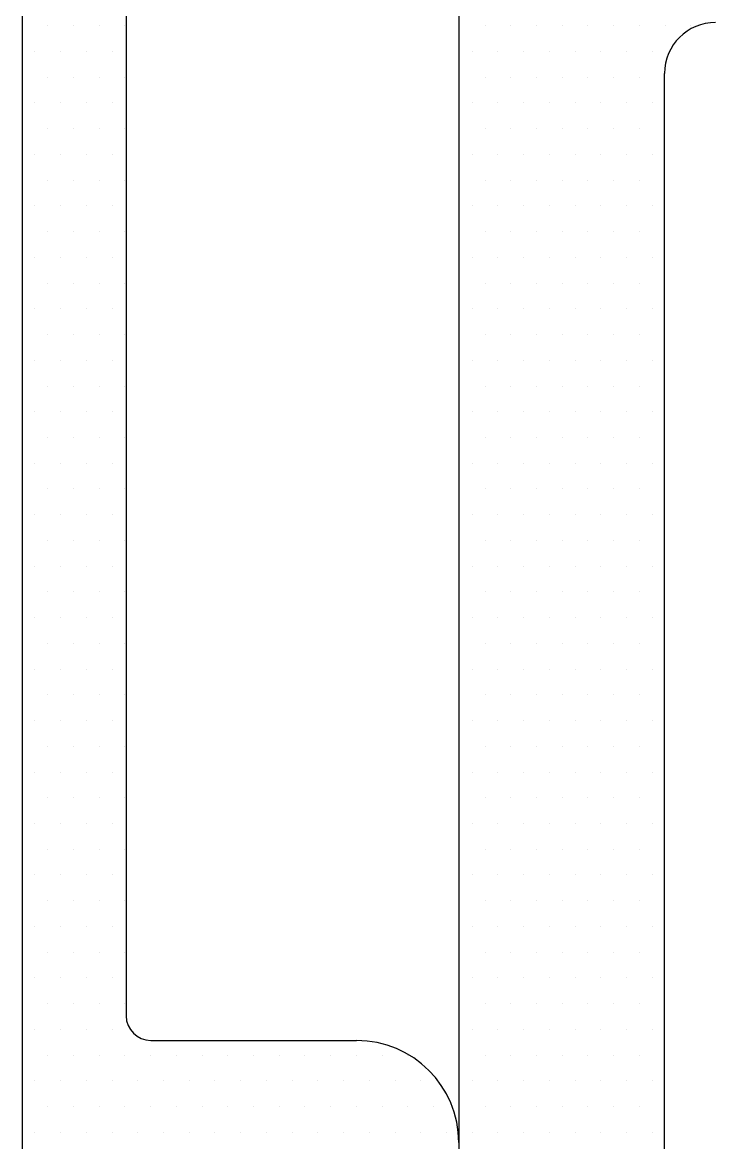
# Model space of a CAD drawing. Header units: inches. Extents: x 3.8 to 36.3, y 0.9 to 43.6.
# Drawn here: x 26.077 to 26.498, y 16.044 to 16.724 of the extents above; entities that cross this region are included whole.
import ezdxf

# ---------------------------------------------------------------- set-up
doc = ezdxf.new("R2010")
doc.units = ezdxf.units.IN
doc.header["$MEASUREMENT"] = 0
doc.layers.add('R-SWTS-DET1', color=1, linetype='Continuous')
doc.layers.add('R-SWTS-PAT1', color=5, linetype='Continuous')

msp = doc.modelspace()

# ---------------------------------------------------------------- linework, layer by layer
at = {"layer": 'R-SWTS-DET1', "lineweight": 30}
for p, q in [((26.07706, 15.80598), (26.07706, 17.58597)), ((26.14006, 17.09097), (26.14006, 16.12097)), ((26.34206, 16.80307), (26.34206, 15.20807)), ((26.46706, 15.34907), (26.46706, 16.69307)), ((26.15506, 16.10597), (26.28006, 16.10597)), ((26.34206, 16.04397), (26.34206, 15.34697))]:
    msp.add_line(p, q, dxfattribs=at)
for centre, radius, start, end in [((26.49806, 16.69307), 0.031, 90, 180), ((26.15506, 16.12097), 0.015, 180, 270), ((26.28006, 16.04397), 0.062, 0, 90)]:
    msp.add_arc(centre, radius, start, end, dxfattribs=at)
at = {"layer": 'R-SWTS-PAT1'}
for p, q in [((26.09242, 16.72207), (26.09242, 16.72207)), ((26.10804, 16.72207), (26.10804, 16.72207)), ((26.12367, 16.72207), (26.12367, 16.72207)), ((26.13929, 16.72207), (26.13929, 16.72207)), ((26.34242, 16.72207), (26.34242, 16.72207)), ((26.35804, 16.72207), (26.35804, 16.72207)), ((26.37367, 16.72207), (26.37367, 16.72207)), ((26.38929, 16.72207), (26.38929, 16.72207)), ((26.40492, 16.72207), (26.40492, 16.72207)), ((26.42054, 16.72207), (26.42054, 16.72207)), ((26.43617, 16.72207), (26.43617, 16.72207)), ((26.45179, 16.72207), (26.45179, 16.72207)), ((26.46742, 16.72207), (26.46742, 16.72207)), ((26.48304, 16.72207), (26.48304, 16.72207)), ((26.0846, 16.70645), (26.0846, 16.70645)), ((26.10023, 16.70645), (26.10023, 16.70645)), ((26.11585, 16.70645), (26.11585, 16.70645)), ((26.13148, 16.70645), (26.13148, 16.70645)), ((26.35023, 16.70645), (26.35023, 16.70645)), ((26.36585, 16.70645), (26.36585, 16.70645)), ((26.38148, 16.70645), (26.38148, 16.70645)), ((26.3971, 16.70645), (26.3971, 16.70645)), ((26.41273, 16.70645), (26.41273, 16.70645)), ((26.42835, 16.70645), (26.42835, 16.70645)), ((26.44398, 16.70645), (26.44398, 16.70645)), ((26.4596, 16.70645), (26.4596, 16.70645)), ((26.09242, 16.69082), (26.09242, 16.69082)), ((26.10804, 16.69082), (26.10804, 16.69082)), ((26.12367, 16.69082), (26.12367, 16.69082)), ((26.13929, 16.69082), (26.13929, 16.69082)), ((26.34242, 16.69082), (26.34242, 16.69082)), ((26.35804, 16.69082), (26.35804, 16.69082)), ((26.37367, 16.69082), (26.37367, 16.69082)), ((26.38929, 16.69082), (26.38929, 16.69082)), ((26.40492, 16.69082), (26.40492, 16.69082)), ((26.42054, 16.69082), (26.42054, 16.69082)), ((26.43617, 16.69082), (26.43617, 16.69082)), ((26.45179, 16.69082), (26.45179, 16.69082)), ((26.0846, 16.6752), (26.0846, 16.6752)), ((26.10023, 16.6752), (26.10023, 16.6752)), ((26.11585, 16.6752), (26.11585, 16.6752)), ((26.13148, 16.6752), (26.13148, 16.6752)), ((26.35023, 16.6752), (26.35023, 16.6752)), ((26.36585, 16.6752), (26.36585, 16.6752)), ((26.38148, 16.6752), (26.38148, 16.6752)), ((26.3971, 16.6752), (26.3971, 16.6752)), ((26.41273, 16.6752), (26.41273, 16.6752)), ((26.42835, 16.6752), (26.42835, 16.6752)), ((26.44398, 16.6752), (26.44398, 16.6752)), ((26.4596, 16.6752), (26.4596, 16.6752)), ((26.09242, 16.65957), (26.09242, 16.65957)), ((26.10804, 16.65957), (26.10804, 16.65957)), ((26.12367, 16.65957), (26.12367, 16.65957)), ((26.13929, 16.65957), (26.13929, 16.65957)), ((26.34242, 16.65957), (26.34242, 16.65957)), ((26.35804, 16.65957), (26.35804, 16.65957)), ((26.37367, 16.65957), (26.37367, 16.65957)), ((26.38929, 16.65957), (26.38929, 16.65957)), ((26.40492, 16.65957), (26.40492, 16.65957)), ((26.42054, 16.65957), (26.42054, 16.65957)), ((26.43617, 16.65957), (26.43617, 16.65957)), ((26.45179, 16.65957), (26.45179, 16.65957)), ((26.0846, 16.64395), (26.0846, 16.64395)), ((26.10023, 16.64395), (26.10023, 16.64395)), ((26.11585, 16.64395), (26.11585, 16.64395)), ((26.13148, 16.64395), (26.13148, 16.64395)), ((26.35023, 16.64395), (26.35023, 16.64395)), ((26.36585, 16.64395), (26.36585, 16.64395)), ((26.38148, 16.64395), (26.38148, 16.64395)), ((26.3971, 16.64395), (26.3971, 16.64395)), ((26.41273, 16.64395), (26.41273, 16.64395)), ((26.42835, 16.64395), (26.42835, 16.64395)), ((26.44398, 16.64395), (26.44398, 16.64395)), ((26.4596, 16.64395), (26.4596, 16.64395)), ((26.09242, 16.62832), (26.09242, 16.62832)), ((26.10804, 16.62832), (26.10804, 16.62832)), ((26.12367, 16.62832), (26.12367, 16.62832)), ((26.13929, 16.62832), (26.13929, 16.62832)), ((26.34242, 16.62832), (26.34242, 16.62832)), ((26.35804, 16.62832), (26.35804, 16.62832)), ((26.37367, 16.62832), (26.37367, 16.62832)), ((26.38929, 16.62832), (26.38929, 16.62832)), ((26.40492, 16.62832), (26.40492, 16.62832)), ((26.42054, 16.62832), (26.42054, 16.62832)), ((26.43617, 16.62832), (26.43617, 16.62832)), ((26.45179, 16.62832), (26.45179, 16.62832)), ((26.0846, 16.6127), (26.0846, 16.6127)), ((26.10023, 16.6127), (26.10023, 16.6127)), ((26.11585, 16.6127), (26.11585, 16.6127)), ((26.13148, 16.6127), (26.13148, 16.6127)), ((26.35023, 16.6127), (26.35023, 16.6127)), ((26.36585, 16.6127), (26.36585, 16.6127)), ((26.38148, 16.6127), (26.38148, 16.6127)), ((26.3971, 16.6127), (26.3971, 16.6127)), ((26.41273, 16.6127), (26.41273, 16.6127)), ((26.42835, 16.6127), (26.42835, 16.6127)), ((26.44398, 16.6127), (26.44398, 16.6127)), ((26.4596, 16.6127), (26.4596, 16.6127)), ((26.09242, 16.59707), (26.09242, 16.59707)), ((26.10804, 16.59707), (26.10804, 16.59707)), ((26.12367, 16.59707), (26.12367, 16.59707)), ((26.13929, 16.59707), (26.13929, 16.59707)), ((26.34242, 16.59707), (26.34242, 16.59707)), ((26.35804, 16.59707), (26.35804, 16.59707)), ((26.37367, 16.59707), (26.37367, 16.59707)), ((26.38929, 16.59707), (26.38929, 16.59707)), ((26.40492, 16.59707), (26.40492, 16.59707)), ((26.42054, 16.59707), (26.42054, 16.59707)), ((26.43617, 16.59707), (26.43617, 16.59707)), ((26.45179, 16.59707), (26.45179, 16.59707)), ((26.0846, 16.58145), (26.0846, 16.58145)), ((26.10023, 16.58145), (26.10023, 16.58145)), ((26.11585, 16.58145), (26.11585, 16.58145)), ((26.13148, 16.58145), (26.13148, 16.58145)), ((26.35023, 16.58145), (26.35023, 16.58145)), ((26.36585, 16.58145), (26.36585, 16.58145)), ((26.38148, 16.58145), (26.38148, 16.58145)), ((26.3971, 16.58145), (26.3971, 16.58145)), ((26.41273, 16.58145), (26.41273, 16.58145)), ((26.42835, 16.58145), (26.42835, 16.58145)), ((26.44398, 16.58145), (26.44398, 16.58145)), ((26.4596, 16.58145), (26.4596, 16.58145)), ((26.09242, 16.56582), (26.09242, 16.56582)), ((26.10804, 16.56582), (26.10804, 16.56582)), ((26.12367, 16.56582), (26.12367, 16.56582)), ((26.13929, 16.56582), (26.13929, 16.56582)), ((26.34242, 16.56582), (26.34242, 16.56582)), ((26.35804, 16.56582), (26.35804, 16.56582)), ((26.37367, 16.56582), (26.37367, 16.56582)), ((26.38929, 16.56582), (26.38929, 16.56582)), ((26.40492, 16.56582), (26.40492, 16.56582)), ((26.42054, 16.56582), (26.42054, 16.56582)), ((26.43617, 16.56582), (26.43617, 16.56582)), ((26.45179, 16.56582), (26.45179, 16.56582)), ((26.0846, 16.5502), (26.0846, 16.5502)), ((26.10023, 16.5502), (26.10023, 16.5502)), ((26.11585, 16.5502), (26.11585, 16.5502)), ((26.13148, 16.5502), (26.13148, 16.5502)), ((26.35023, 16.5502), (26.35023, 16.5502)), ((26.36585, 16.5502), (26.36585, 16.5502)), ((26.38148, 16.5502), (26.38148, 16.5502)), ((26.3971, 16.5502), (26.3971, 16.5502)), ((26.41273, 16.5502), (26.41273, 16.5502)), ((26.42835, 16.5502), (26.42835, 16.5502)), ((26.44398, 16.5502), (26.44398, 16.5502)), ((26.4596, 16.5502), (26.4596, 16.5502)), ((26.09242, 16.53457), (26.09242, 16.53457)), ((26.10804, 16.53457), (26.10804, 16.53457)), ((26.12367, 16.53457), (26.12367, 16.53457)), ((26.13929, 16.53457), (26.13929, 16.53457)), ((26.34242, 16.53457), (26.34242, 16.53457)), ((26.35804, 16.53457), (26.35804, 16.53457)), ((26.37367, 16.53457), (26.37367, 16.53457)), ((26.38929, 16.53457), (26.38929, 16.53457)), ((26.40492, 16.53457), (26.40492, 16.53457)), ((26.42054, 16.53457), (26.42054, 16.53457)), ((26.43617, 16.53457), (26.43617, 16.53457)), ((26.45179, 16.53457), (26.45179, 16.53457)), ((26.0846, 16.51895), (26.0846, 16.51895)), ((26.10023, 16.51895), (26.10023, 16.51895)), ((26.11585, 16.51895), (26.11585, 16.51895)), ((26.13148, 16.51895), (26.13148, 16.51895)), ((26.35023, 16.51895), (26.35023, 16.51895)), ((26.36585, 16.51895), (26.36585, 16.51895)), ((26.38148, 16.51895), (26.38148, 16.51895)), ((26.3971, 16.51895), (26.3971, 16.51895)), ((26.41273, 16.51895), (26.41273, 16.51895)), ((26.42835, 16.51895), (26.42835, 16.51895)), ((26.44398, 16.51895), (26.44398, 16.51895)), ((26.4596, 16.51895), (26.4596, 16.51895)), ((26.09242, 16.50332), (26.09242, 16.50332)), ((26.10804, 16.50332), (26.10804, 16.50332)), ((26.12367, 16.50332), (26.12367, 16.50332)), ((26.13929, 16.50332), (26.13929, 16.50332)), ((26.34242, 16.50332), (26.34242, 16.50332)), ((26.35804, 16.50332), (26.35804, 16.50332)), ((26.37367, 16.50332), (26.37367, 16.50332)), ((26.38929, 16.50332), (26.38929, 16.50332)), ((26.40492, 16.50332), (26.40492, 16.50332)), ((26.42054, 16.50332), (26.42054, 16.50332)), ((26.43617, 16.50332), (26.43617, 16.50332)), ((26.45179, 16.50332), (26.45179, 16.50332)), ((26.0846, 16.4877), (26.0846, 16.4877)), ((26.10023, 16.4877), (26.10023, 16.4877)), ((26.11585, 16.4877), (26.11585, 16.4877)), ((26.13148, 16.4877), (26.13148, 16.4877)), ((26.35023, 16.4877), (26.35023, 16.4877)), ((26.36585, 16.4877), (26.36585, 16.4877)), ((26.38148, 16.4877), (26.38148, 16.4877)), ((26.3971, 16.4877), (26.3971, 16.4877)), ((26.41273, 16.4877), (26.41273, 16.4877)), ((26.42835, 16.4877), (26.42835, 16.4877)), ((26.44398, 16.4877), (26.44398, 16.4877)), ((26.4596, 16.4877), (26.4596, 16.4877)), ((26.09242, 16.47207), (26.09242, 16.47207)), ((26.10804, 16.47207), (26.10804, 16.47207)), ((26.12367, 16.47207), (26.12367, 16.47207)), ((26.13929, 16.47207), (26.13929, 16.47207)), ((26.34242, 16.47207), (26.34242, 16.47207)), ((26.35804, 16.47207), (26.35804, 16.47207)), ((26.37367, 16.47207), (26.37367, 16.47207)), ((26.38929, 16.47207), (26.38929, 16.47207)), ((26.40492, 16.47207), (26.40492, 16.47207)), ((26.42054, 16.47207), (26.42054, 16.47207)), ((26.43617, 16.47207), (26.43617, 16.47207)), ((26.45179, 16.47207), (26.45179, 16.47207)), ((26.0846, 16.45645), (26.0846, 16.45645)), ((26.10023, 16.45645), (26.10023, 16.45645)), ((26.11585, 16.45645), (26.11585, 16.45645)), ((26.13148, 16.45645), (26.13148, 16.45645)), ((26.35023, 16.45645), (26.35023, 16.45645)), ((26.36585, 16.45645), (26.36585, 16.45645)), ((26.38148, 16.45645), (26.38148, 16.45645)), ((26.3971, 16.45645), (26.3971, 16.45645)), ((26.41273, 16.45645), (26.41273, 16.45645)), ((26.42835, 16.45645), (26.42835, 16.45645)), ((26.44398, 16.45645), (26.44398, 16.45645)), ((26.4596, 16.45645), (26.4596, 16.45645)), ((26.09242, 16.44082), (26.09242, 16.44082)), ((26.10804, 16.44082), (26.10804, 16.44082)), ((26.12367, 16.44082), (26.12367, 16.44082)), ((26.13929, 16.44082), (26.13929, 16.44082)), ((26.34242, 16.44082), (26.34242, 16.44082)), ((26.35804, 16.44082), (26.35804, 16.44082)), ((26.37367, 16.44082), (26.37367, 16.44082)), ((26.38929, 16.44082), (26.38929, 16.44082)), ((26.40492, 16.44082), (26.40492, 16.44082)), ((26.42054, 16.44082), (26.42054, 16.44082)), ((26.43617, 16.44082), (26.43617, 16.44082)), ((26.45179, 16.44082), (26.45179, 16.44082)), ((26.0846, 16.4252), (26.0846, 16.4252)), ((26.10023, 16.4252), (26.10023, 16.4252)), ((26.11585, 16.4252), (26.11585, 16.4252)), ((26.13148, 16.4252), (26.13148, 16.4252)), ((26.35023, 16.4252), (26.35023, 16.4252)), ((26.36585, 16.4252), (26.36585, 16.4252)), ((26.38148, 16.4252), (26.38148, 16.4252)), ((26.3971, 16.4252), (26.3971, 16.4252)), ((26.41273, 16.4252), (26.41273, 16.4252)), ((26.42835, 16.4252), (26.42835, 16.4252)), ((26.44398, 16.4252), (26.44398, 16.4252)), ((26.4596, 16.4252), (26.4596, 16.4252)), ((26.09242, 16.40957), (26.09242, 16.40957)), ((26.10804, 16.40957), (26.10804, 16.40957)), ((26.12367, 16.40957), (26.12367, 16.40957)), ((26.13929, 16.40957), (26.13929, 16.40957)), ((26.34242, 16.40957), (26.34242, 16.40957)), ((26.35804, 16.40957), (26.35804, 16.40957)), ((26.37367, 16.40957), (26.37367, 16.40957)), ((26.38929, 16.40957), (26.38929, 16.40957)), ((26.40492, 16.40957), (26.40492, 16.40957)), ((26.42054, 16.40957), (26.42054, 16.40957)), ((26.43617, 16.40957), (26.43617, 16.40957)), ((26.45179, 16.40957), (26.45179, 16.40957)), ((26.0846, 16.39395), (26.0846, 16.39395)), ((26.10023, 16.39395), (26.10023, 16.39395)), ((26.11585, 16.39395), (26.11585, 16.39395)), ((26.13148, 16.39395), (26.13148, 16.39395)), ((26.35023, 16.39395), (26.35023, 16.39395)), ((26.36585, 16.39395), (26.36585, 16.39395)), ((26.38148, 16.39395), (26.38148, 16.39395)), ((26.3971, 16.39395), (26.3971, 16.39395)), ((26.41273, 16.39395), (26.41273, 16.39395)), ((26.42835, 16.39395), (26.42835, 16.39395)), ((26.44398, 16.39395), (26.44398, 16.39395)), ((26.4596, 16.39395), (26.4596, 16.39395)), ((26.09242, 16.37832), (26.09242, 16.37832)), ((26.10804, 16.37832), (26.10804, 16.37832)), ((26.12367, 16.37832), (26.12367, 16.37832)), ((26.13929, 16.37832), (26.13929, 16.37832)), ((26.34242, 16.37832), (26.34242, 16.37832)), ((26.35804, 16.37832), (26.35804, 16.37832)), ((26.37367, 16.37832), (26.37367, 16.37832)), ((26.38929, 16.37832), (26.38929, 16.37832)), ((26.40492, 16.37832), (26.40492, 16.37832)), ((26.42054, 16.37832), (26.42054, 16.37832)), ((26.43617, 16.37832), (26.43617, 16.37832)), ((26.45179, 16.37832), (26.45179, 16.37832)), ((26.0846, 16.3627), (26.0846, 16.3627)), ((26.10023, 16.3627), (26.10023, 16.3627)), ((26.11585, 16.3627), (26.11585, 16.3627)), ((26.13148, 16.3627), (26.13148, 16.3627)), ((26.35023, 16.3627), (26.35023, 16.3627)), ((26.36585, 16.3627), (26.36585, 16.3627)), ((26.38148, 16.3627), (26.38148, 16.3627)), ((26.3971, 16.3627), (26.3971, 16.3627)), ((26.41273, 16.3627), (26.41273, 16.3627)), ((26.42835, 16.3627), (26.42835, 16.3627)), ((26.44398, 16.3627), (26.44398, 16.3627)), ((26.4596, 16.3627), (26.4596, 16.3627)), ((26.09242, 16.34707), (26.09242, 16.34707)), ((26.10804, 16.34707), (26.10804, 16.34707)), ((26.12367, 16.34707), (26.12367, 16.34707)), ((26.13929, 16.34707), (26.13929, 16.34707)), ((26.34242, 16.34707), (26.34242, 16.34707)), ((26.35804, 16.34707), (26.35804, 16.34707)), ((26.37367, 16.34707), (26.37367, 16.34707)), ((26.38929, 16.34707), (26.38929, 16.34707)), ((26.40492, 16.34707), (26.40492, 16.34707)), ((26.42054, 16.34707), (26.42054, 16.34707)), ((26.43617, 16.34707), (26.43617, 16.34707)), ((26.45179, 16.34707), (26.45179, 16.34707)), ((26.0846, 16.33145), (26.0846, 16.33145)), ((26.10023, 16.33145), (26.10023, 16.33145)), ((26.11585, 16.33145), (26.11585, 16.33145)), ((26.13148, 16.33145), (26.13148, 16.33145)), ((26.35023, 16.33145), (26.35023, 16.33145)), ((26.36585, 16.33145), (26.36585, 16.33145)), ((26.38148, 16.33145), (26.38148, 16.33145)), ((26.3971, 16.33145), (26.3971, 16.33145)), ((26.41273, 16.33145), (26.41273, 16.33145)), ((26.42835, 16.33145), (26.42835, 16.33145)), ((26.44398, 16.33145), (26.44398, 16.33145)), ((26.4596, 16.33145), (26.4596, 16.33145)), ((26.09242, 16.31582), (26.09242, 16.31582)), ((26.10804, 16.31582), (26.10804, 16.31582)), ((26.12367, 16.31582), (26.12367, 16.31582)), ((26.13929, 16.31582), (26.13929, 16.31582)), ((26.34242, 16.31582), (26.34242, 16.31582)), ((26.35804, 16.31582), (26.35804, 16.31582)), ((26.37367, 16.31582), (26.37367, 16.31582)), ((26.38929, 16.31582), (26.38929, 16.31582)), ((26.40492, 16.31582), (26.40492, 16.31582)), ((26.42054, 16.31582), (26.42054, 16.31582)), ((26.43617, 16.31582), (26.43617, 16.31582)), ((26.45179, 16.31582), (26.45179, 16.31582)), ((26.0846, 16.3002), (26.0846, 16.3002)), ((26.10023, 16.3002), (26.10023, 16.3002)), ((26.11585, 16.3002), (26.11585, 16.3002)), ((26.13148, 16.3002), (26.13148, 16.3002)), ((26.35023, 16.3002), (26.35023, 16.3002)), ((26.36585, 16.3002), (26.36585, 16.3002)), ((26.38148, 16.3002), (26.38148, 16.3002)), ((26.3971, 16.3002), (26.3971, 16.3002)), ((26.41273, 16.3002), (26.41273, 16.3002)), ((26.42835, 16.3002), (26.42835, 16.3002)), ((26.44398, 16.3002), (26.44398, 16.3002)), ((26.4596, 16.3002), (26.4596, 16.3002)), ((26.09242, 16.28457), (26.09242, 16.28457)), ((26.10804, 16.28457), (26.10804, 16.28457)), ((26.12367, 16.28457), (26.12367, 16.28457)), ((26.13929, 16.28457), (26.13929, 16.28457)), ((26.34242, 16.28457), (26.34242, 16.28457)), ((26.35804, 16.28457), (26.35804, 16.28457)), ((26.37367, 16.28457), (26.37367, 16.28457)), ((26.38929, 16.28457), (26.38929, 16.28457)), ((26.40492, 16.28457), (26.40492, 16.28457)), ((26.42054, 16.28457), (26.42054, 16.28457)), ((26.43617, 16.28457), (26.43617, 16.28457)), ((26.45179, 16.28457), (26.45179, 16.28457)), ((26.0846, 16.26895), (26.0846, 16.26895)), ((26.10023, 16.26895), (26.10023, 16.26895)), ((26.11585, 16.26895), (26.11585, 16.26895)), ((26.13148, 16.26895), (26.13148, 16.26895)), ((26.35023, 16.26895), (26.35023, 16.26895)), ((26.36585, 16.26895), (26.36585, 16.26895)), ((26.38148, 16.26895), (26.38148, 16.26895)), ((26.3971, 16.26895), (26.3971, 16.26895)), ((26.41273, 16.26895), (26.41273, 16.26895)), ((26.42835, 16.26895), (26.42835, 16.26895)), ((26.44398, 16.26895), (26.44398, 16.26895)), ((26.4596, 16.26895), (26.4596, 16.26895)), ((26.09242, 16.25332), (26.09242, 16.25332)), ((26.10804, 16.25332), (26.10804, 16.25332)), ((26.12367, 16.25332), (26.12367, 16.25332)), ((26.13929, 16.25332), (26.13929, 16.25332)), ((26.34242, 16.25332), (26.34242, 16.25332)), ((26.35804, 16.25332), (26.35804, 16.25332)), ((26.37367, 16.25332), (26.37367, 16.25332)), ((26.38929, 16.25332), (26.38929, 16.25332)), ((26.40492, 16.25332), (26.40492, 16.25332)), ((26.42054, 16.25332), (26.42054, 16.25332)), ((26.43617, 16.25332), (26.43617, 16.25332)), ((26.45179, 16.25332), (26.45179, 16.25332)), ((26.0846, 16.2377), (26.0846, 16.2377)), ((26.10023, 16.2377), (26.10023, 16.2377)), ((26.11585, 16.2377), (26.11585, 16.2377)), ((26.13148, 16.2377), (26.13148, 16.2377)), ((26.35023, 16.2377), (26.35023, 16.2377)), ((26.36585, 16.2377), (26.36585, 16.2377)), ((26.38148, 16.2377), (26.38148, 16.2377)), ((26.3971, 16.2377), (26.3971, 16.2377)), ((26.41273, 16.2377), (26.41273, 16.2377)), ((26.42835, 16.2377), (26.42835, 16.2377)), ((26.44398, 16.2377), (26.44398, 16.2377)), ((26.4596, 16.2377), (26.4596, 16.2377)), ((26.09242, 16.22207), (26.09242, 16.22207)), ((26.10804, 16.22207), (26.10804, 16.22207)), ((26.12367, 16.22207), (26.12367, 16.22207)), ((26.13929, 16.22207), (26.13929, 16.22207)), ((26.34242, 16.22207), (26.34242, 16.22207)), ((26.35804, 16.22207), (26.35804, 16.22207)), ((26.37367, 16.22207), (26.37367, 16.22207)), ((26.38929, 16.22207), (26.38929, 16.22207)), ((26.40492, 16.22207), (26.40492, 16.22207)), ((26.42054, 16.22207), (26.42054, 16.22207)), ((26.43617, 16.22207), (26.43617, 16.22207)), ((26.45179, 16.22207), (26.45179, 16.22207)), ((26.0846, 16.20645), (26.0846, 16.20645)), ((26.10023, 16.20645), (26.10023, 16.20645)), ((26.11585, 16.20645), (26.11585, 16.20645)), ((26.13148, 16.20645), (26.13148, 16.20645)), ((26.35023, 16.20645), (26.35023, 16.20645)), ((26.36585, 16.20645), (26.36585, 16.20645)), ((26.38148, 16.20645), (26.38148, 16.20645)), ((26.3971, 16.20645), (26.3971, 16.20645)), ((26.41273, 16.20645), (26.41273, 16.20645)), ((26.42835, 16.20645), (26.42835, 16.20645)), ((26.44398, 16.20645), (26.44398, 16.20645)), ((26.4596, 16.20645), (26.4596, 16.20645)), ((26.09242, 16.19082), (26.09242, 16.19082)), ((26.10804, 16.19082), (26.10804, 16.19082)), ((26.12367, 16.19082), (26.12367, 16.19082)), ((26.13929, 16.19082), (26.13929, 16.19082)), ((26.34242, 16.19082), (26.34242, 16.19082)), ((26.35804, 16.19082), (26.35804, 16.19082)), ((26.37367, 16.19082), (26.37367, 16.19082)), ((26.38929, 16.19082), (26.38929, 16.19082)), ((26.40492, 16.19082), (26.40492, 16.19082)), ((26.42054, 16.19082), (26.42054, 16.19082)), ((26.43617, 16.19082), (26.43617, 16.19082)), ((26.45179, 16.19082), (26.45179, 16.19082)), ((26.0846, 16.1752), (26.0846, 16.1752)), ((26.10023, 16.1752), (26.10023, 16.1752)), ((26.11585, 16.1752), (26.11585, 16.1752)), ((26.13148, 16.1752), (26.13148, 16.1752)), ((26.35023, 16.1752), (26.35023, 16.1752)), ((26.36585, 16.1752), (26.36585, 16.1752)), ((26.38148, 16.1752), (26.38148, 16.1752)), ((26.3971, 16.1752), (26.3971, 16.1752)), ((26.41273, 16.1752), (26.41273, 16.1752)), ((26.42835, 16.1752), (26.42835, 16.1752)), ((26.44398, 16.1752), (26.44398, 16.1752)), ((26.4596, 16.1752), (26.4596, 16.1752)), ((26.09242, 16.15957), (26.09242, 16.15957)), ((26.10804, 16.15957), (26.10804, 16.15957)), ((26.12367, 16.15957), (26.12367, 16.15957)), ((26.13929, 16.15957), (26.13929, 16.15957)), ((26.34242, 16.15957), (26.34242, 16.15957)), ((26.35804, 16.15957), (26.35804, 16.15957)), ((26.37367, 16.15957), (26.37367, 16.15957)), ((26.38929, 16.15957), (26.38929, 16.15957)), ((26.40492, 16.15957), (26.40492, 16.15957)), ((26.42054, 16.15957), (26.42054, 16.15957)), ((26.43617, 16.15957), (26.43617, 16.15957)), ((26.45179, 16.15957), (26.45179, 16.15957)), ((26.0846, 16.14395), (26.0846, 16.14395)), ((26.10023, 16.14395), (26.10023, 16.14395)), ((26.11585, 16.14395), (26.11585, 16.14395)), ((26.13148, 16.14395), (26.13148, 16.14395)), ((26.35023, 16.14395), (26.35023, 16.14395)), ((26.36585, 16.14395), (26.36585, 16.14395)), ((26.38148, 16.14395), (26.38148, 16.14395)), ((26.3971, 16.14395), (26.3971, 16.14395)), ((26.41273, 16.14395), (26.41273, 16.14395)), ((26.42835, 16.14395), (26.42835, 16.14395)), ((26.44398, 16.14395), (26.44398, 16.14395)), ((26.4596, 16.14395), (26.4596, 16.14395)), ((26.09242, 16.12832), (26.09242, 16.12832)), ((26.10804, 16.12832), (26.10804, 16.12832)), ((26.12367, 16.12832), (26.12367, 16.12832)), ((26.13929, 16.12832), (26.13929, 16.12832)), ((26.34242, 16.12832), (26.34242, 16.12832)), ((26.35804, 16.12832), (26.35804, 16.12832)), ((26.37367, 16.12832), (26.37367, 16.12832)), ((26.38929, 16.12832), (26.38929, 16.12832)), ((26.40492, 16.12832), (26.40492, 16.12832)), ((26.42054, 16.12832), (26.42054, 16.12832)), ((26.43617, 16.12832), (26.43617, 16.12832)), ((26.45179, 16.12832), (26.45179, 16.12832)), ((26.0846, 16.1127), (26.0846, 16.1127)), ((26.10023, 16.1127), (26.10023, 16.1127)), ((26.11585, 16.1127), (26.11585, 16.1127)), ((26.13148, 16.1127), (26.13148, 16.1127)), ((26.35023, 16.1127), (26.35023, 16.1127)), ((26.36585, 16.1127), (26.36585, 16.1127)), ((26.38148, 16.1127), (26.38148, 16.1127)), ((26.3971, 16.1127), (26.3971, 16.1127)), ((26.41273, 16.1127), (26.41273, 16.1127)), ((26.42835, 16.1127), (26.42835, 16.1127)), ((26.44398, 16.1127), (26.44398, 16.1127)), ((26.4596, 16.1127), (26.4596, 16.1127)), ((26.09242, 16.09707), (26.09242, 16.09707)), ((26.10804, 16.09707), (26.10804, 16.09707)), ((26.12367, 16.09707), (26.12367, 16.09707)), ((26.13929, 16.09707), (26.13929, 16.09707)), ((26.15492, 16.09707), (26.15492, 16.09707)), ((26.17054, 16.09707), (26.17054, 16.09707)), ((26.18617, 16.09707), (26.18617, 16.09707)), ((26.20179, 16.09707), (26.20179, 16.09707)), ((26.21742, 16.09707), (26.21742, 16.09707)), ((26.23304, 16.09707), (26.23304, 16.09707)), ((26.24867, 16.09707), (26.24867, 16.09707)), ((26.26429, 16.09707), (26.26429, 16.09707)), ((26.27992, 16.09707), (26.27992, 16.09707)), ((26.29554, 16.09707), (26.29554, 16.09707)), ((26.31117, 16.09707), (26.31117, 16.09707)), ((26.34242, 16.09707), (26.34242, 16.09707)), ((26.35804, 16.09707), (26.35804, 16.09707)), ((26.37367, 16.09707), (26.37367, 16.09707)), ((26.38929, 16.09707), (26.38929, 16.09707)), ((26.40492, 16.09707), (26.40492, 16.09707)), ((26.42054, 16.09707), (26.42054, 16.09707)), ((26.43617, 16.09707), (26.43617, 16.09707)), ((26.45179, 16.09707), (26.45179, 16.09707)), ((26.0846, 16.08145), (26.0846, 16.08145)), ((26.10023, 16.08145), (26.10023, 16.08145)), ((26.11585, 16.08145), (26.11585, 16.08145)), ((26.13148, 16.08145), (26.13148, 16.08145)), ((26.1471, 16.08145), (26.1471, 16.08145)), ((26.16273, 16.08145), (26.16273, 16.08145)), ((26.17835, 16.08145), (26.17835, 16.08145)), ((26.19398, 16.08145), (26.19398, 16.08145)), ((26.2096, 16.08145), (26.2096, 16.08145)), ((26.22523, 16.08145), (26.22523, 16.08145)), ((26.24085, 16.08145), (26.24085, 16.08145)), ((26.25648, 16.08145), (26.25648, 16.08145)), ((26.2721, 16.08145), (26.2721, 16.08145)), ((26.28773, 16.08145), (26.28773, 16.08145)), ((26.30335, 16.08145), (26.30335, 16.08145)), ((26.31898, 16.08145), (26.31898, 16.08145)), ((26.35023, 16.08145), (26.35023, 16.08145)), ((26.36585, 16.08145), (26.36585, 16.08145)), ((26.38148, 16.08145), (26.38148, 16.08145)), ((26.3971, 16.08145), (26.3971, 16.08145)), ((26.41273, 16.08145), (26.41273, 16.08145)), ((26.42835, 16.08145), (26.42835, 16.08145)), ((26.44398, 16.08145), (26.44398, 16.08145)), ((26.4596, 16.08145), (26.4596, 16.08145)), ((26.09242, 16.06582), (26.09242, 16.06582)), ((26.10804, 16.06582), (26.10804, 16.06582)), ((26.12367, 16.06582), (26.12367, 16.06582)), ((26.13929, 16.06582), (26.13929, 16.06582)), ((26.15492, 16.06582), (26.15492, 16.06582)), ((26.17054, 16.06582), (26.17054, 16.06582)), ((26.18617, 16.06582), (26.18617, 16.06582)), ((26.20179, 16.06582), (26.20179, 16.06582)), ((26.21742, 16.06582), (26.21742, 16.06582)), ((26.23304, 16.06582), (26.23304, 16.06582)), ((26.24867, 16.06582), (26.24867, 16.06582)), ((26.26429, 16.06582), (26.26429, 16.06582)), ((26.27992, 16.06582), (26.27992, 16.06582)), ((26.29554, 16.06582), (26.29554, 16.06582)), ((26.31117, 16.06582), (26.31117, 16.06582)), ((26.32679, 16.06582), (26.32679, 16.06582)), ((26.34242, 16.06582), (26.34242, 16.06582)), ((26.35804, 16.06582), (26.35804, 16.06582)), ((26.37367, 16.06582), (26.37367, 16.06582)), ((26.38929, 16.06582), (26.38929, 16.06582)), ((26.40492, 16.06582), (26.40492, 16.06582)), ((26.42054, 16.06582), (26.42054, 16.06582)), ((26.43617, 16.06582), (26.43617, 16.06582)), ((26.45179, 16.06582), (26.45179, 16.06582)), ((26.0846, 16.0502), (26.0846, 16.0502)), ((26.10023, 16.0502), (26.10023, 16.0502)), ((26.11585, 16.0502), (26.11585, 16.0502)), ((26.13148, 16.0502), (26.13148, 16.0502)), ((26.1471, 16.0502), (26.1471, 16.0502)), ((26.16273, 16.0502), (26.16273, 16.0502)), ((26.17835, 16.0502), (26.17835, 16.0502)), ((26.19398, 16.0502), (26.19398, 16.0502)), ((26.2096, 16.0502), (26.2096, 16.0502)), ((26.22523, 16.0502), (26.22523, 16.0502)), ((26.24085, 16.0502), (26.24085, 16.0502)), ((26.25648, 16.0502), (26.25648, 16.0502)), ((26.2721, 16.0502), (26.2721, 16.0502)), ((26.28773, 16.0502), (26.28773, 16.0502)), ((26.30335, 16.0502), (26.30335, 16.0502)), ((26.31898, 16.0502), (26.31898, 16.0502)), ((26.3346, 16.0502), (26.3346, 16.0502)), ((26.35023, 16.0502), (26.35023, 16.0502)), ((26.36585, 16.0502), (26.36585, 16.0502)), ((26.38148, 16.0502), (26.38148, 16.0502)), ((26.3971, 16.0502), (26.3971, 16.0502)), ((26.41273, 16.0502), (26.41273, 16.0502)), ((26.42835, 16.0502), (26.42835, 16.0502)), ((26.44398, 16.0502), (26.44398, 16.0502)), ((26.4596, 16.0502), (26.4596, 16.0502))]:
    msp.add_line(p, q, dxfattribs=at)

doc.saveas('drawing.dxf')
